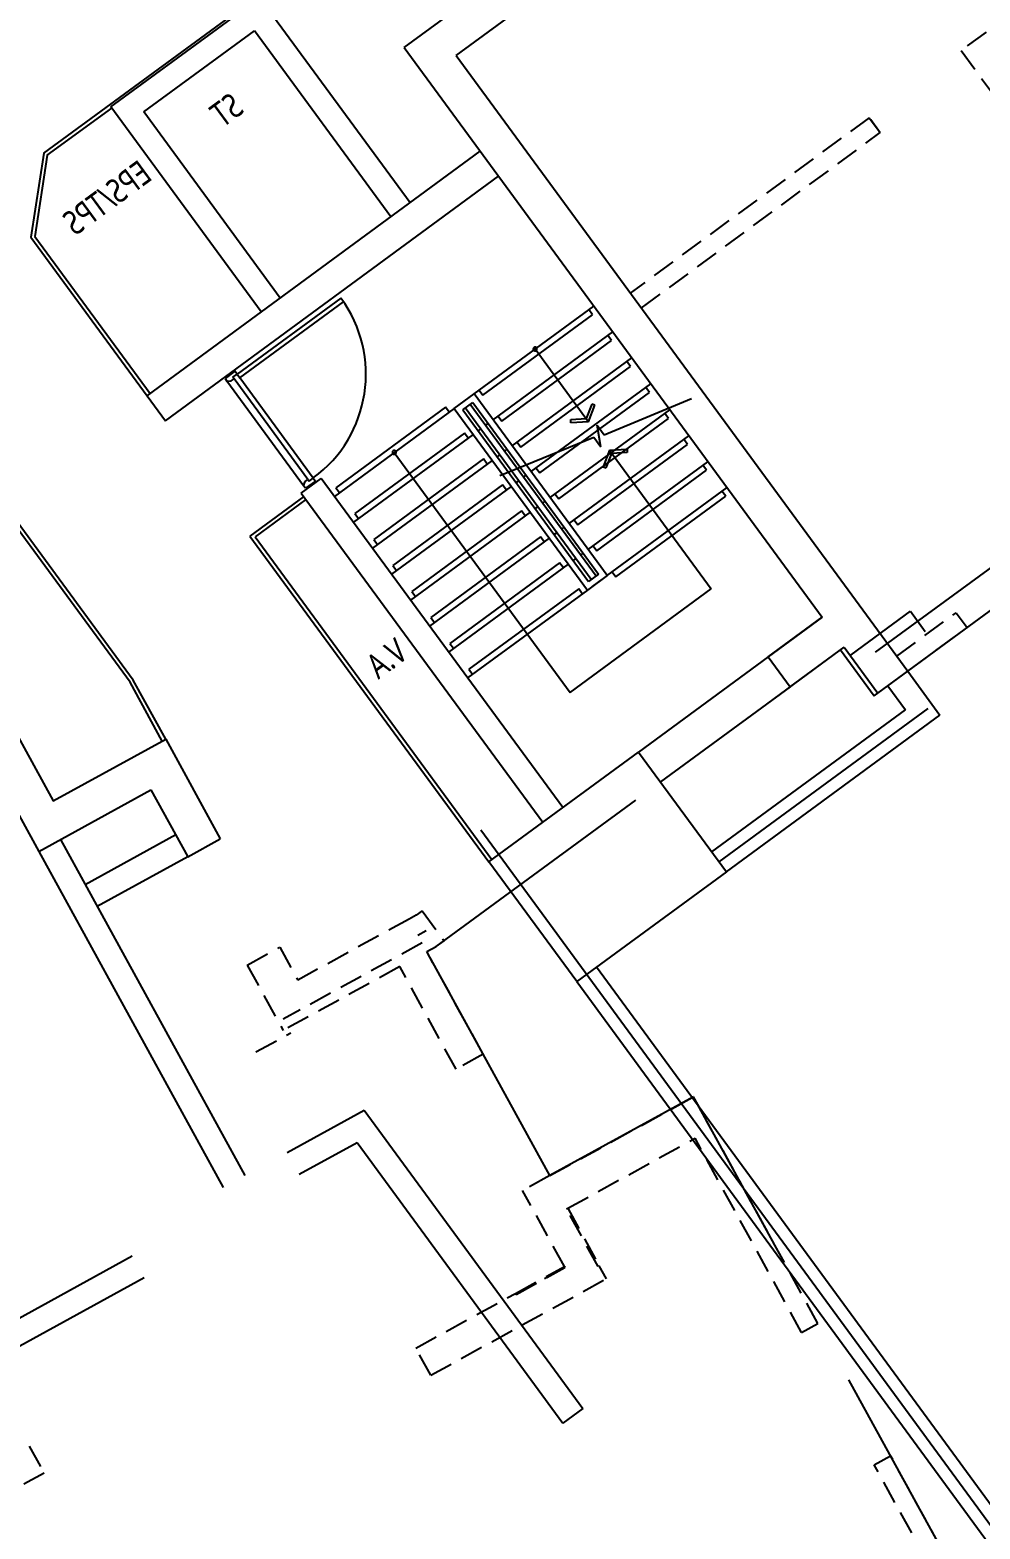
# Model space of a CAD drawing. Header units: millimetres. Extents: x 75184266 to 76346726, y -35077925 to -33679385.
# Drawn here: x 75330300 to 75337979, y -34898920 to -34886807 of the extents above; entities that cross this region are included whole.
import ezdxf
from ezdxf.enums import TextEntityAlignment as Align

# ---------------------------------------------------------------- set-up
doc = ezdxf.new("R2010")
doc.units = ezdxf.units.MM
doc.header["$LTSCALE"] = 50
doc.header["$MEASUREMENT"] = 0
doc.linetypes.add('HIDDEN2', pattern=[0.1875, 0.125, -0.0625])
doc.linetypes.add('XR-지하3층$0$H', pattern=[1.3, 0.8, -0.5])
doc.layers.add('건축', color=8, linetype='CONTINUOUS', plot=False)
doc.styles.add('ANU-TEXT 0', font='', dxfattribs={"width": 0.8})
doc.styles.get('ANU-TEXT 0').set_extended_font_data('Malgun Gothic')

msp = doc.modelspace()

# ---------------------------------------------------------------- linework, layer by layer
at = {"layer": '건축', "ltscale": 100}
for p, q in [((75337135, -34891835, 0), (75350925, -34881725, 0)), ((75335870, -34893529, 0), (75337559, -34892289, 0))]:
    msp.add_line(p, q, dxfattribs=at)
at = {"layer": '건축'}
for p, q in [((75330411, -34887803, 0), (75332386, -34886355, 0)), ((75330955, -34887429, 0), (75332398, -34886371, 0)), ((75333372, -34888205, 0), (75332268, -34886701, 0)), ((75331220, -34887470, 0), (75332115, -34886814, 0)), ((75333218, -34888317, 0), (75332115, -34886814, 0)), ((75333325, -34886949, 0), (75336703, -34891553, 0)), ((75333744, -34887014, 0), (75337394, -34891989, 0)), ((75330439, -34887820, 0), (75330961, -34887438, 0)), ((75332170, -34889086, 0), (75330955, -34887429, 0)), ((75332323, -34888974, 0), (75331220, -34887470, 0)), ((75330411, -34887803, 0), (75330307, -34888482, 0)), ((75330439, -34887820, 0), (75330339, -34888475, 0)), ((75331247, -34889764, 0), (75333940, -34887788, 0)), ((75331395, -34889965, 0), (75334088, -34887990, 0)), ((75330307, -34888482, 0), (75331247, -34889764, 0)), ((75330339, -34888475, 0), (75331271, -34889746, 0)), ((75331109, -34892077, 0), (75328587, -34888640, 0)), ((75331134, -34892061, 0), (75328610, -34888620, 0)), ((75333889, -34889748, 0), (75334857, -34889038, 0)), ((75334846, -34889108, 0), (75334817, -34889067, 0)), ((75333959, -34889758, 0), (75334846, -34889108, 0)), ((75334043, -34889957, 0), (75335011, -34889247, 0)), ((75334113, -34889968, 0), (75335000, -34889317, 0)), ((75335000, -34889317, 0), (75334970, -34889277, 0)), ((75334383, -34889385, 0), (75334815, -34889974, 0)), ((75334197, -34890167, 0), (75335165, -34889457, 0)), ((75334267, -34890178, 0), (75335154, -34889527, 0)), ((75335154, -34889527, 0), (75335124, -34889487, 0)), ((75332512, -34890491, 0), (75331891, -34889644, 0)), ((75332547, -34890441, 0), (75331950, -34889626, 0)), ((75331975, -34889589, 0), (75331996, -34889618, 0)), ((75332590, -34890428, 0), (75331996, -34889618, 0)), ((75334351, -34890376, 0), (75335318, -34889667, 0)), ((75331247, -34889764, 0), (75331395, -34889965, 0)), ((75333728, -34889866, 0), (75333889, -34889748, 0)), ((75334966, -34891215, 0), (75333889, -34889748, 0)), ((75333930, -34889718, 0), (75333959, -34889758, 0)), ((75334421, -34890387, 0), (75335308, -34889737, 0)), ((75334942, -34890079, 0), (75335647, -34889785, 0)), ((75335308, -34889737, 0), (75335278, -34889696, 0)), ((75333728, -34889866, 0), (75332761, -34890576, 0)), ((75333658, -34889855, 0), (75332771, -34890506, 0)), ((75333688, -34889895, 0), (75333658, -34889855, 0)), ((75333728, -34889866, 0), (75334805, -34891333, 0)), ((75333798, -34889877, 0), (75333879, -34889817, 0)), ((75333798, -34889877, 0), (75334815, -34891263, 0)), ((75334836, -34891249, 0), (75333818, -34889862, 0)), ((75333859, -34889832, 0), (75334876, -34891219, 0)), ((75333879, -34889817, 0), (75334896, -34891204, 0)), ((75334084, -34889928, 0), (75334113, -34889968, 0)), ((75334505, -34890586, 0), (75335472, -34889876, 0)), ((75334840, -34889832, 0), (75334796, -34889948, 0)), ((75334815, -34889974, 0), (75334865, -34889839, 0)), ((75334865, -34889839, 0), (75334840, -34889832, 0)), ((75335461, -34889946, 0), (75335432, -34889906, 0)), ((75333942, -34890031, 0), (75333922, -34890046, 0)), ((75333983, -34890002, 0), (75334003, -34889987, 0)), ((75334574, -34890597, 0), (75335461, -34889946, 0)), ((75334672, -34889955, 0), (75334796, -34889948, 0)), ((75334672, -34889981, 0), (75334672, -34889955, 0)), ((75334815, -34889974, 0), (75334672, -34889981, 0)), ((75334914, -34890176, 0), (75334885, -34890002, 0)), ((75334885, -34890002, 0), (75334942, -34890079, 0)), ((75333882, -34890076, 0), (75332914, -34890785, 0)), ((75333812, -34890065, 0), (75332925, -34890715, 0)), ((75333842, -34890105, 0), (75333812, -34890065, 0)), ((75334097, -34890408, 0), (75334857, -34890098, 0)), ((75334237, -34890137, 0), (75334267, -34890178, 0)), ((75334658, -34890796, 0), (75335626, -34890086, 0)), ((75334728, -34890806, 0), (75335615, -34890156, 0)), ((75334857, -34890098, 0), (75334914, -34890176, 0)), ((75335615, -34890156, 0), (75335586, -34890115, 0)), ((75334036, -34890285, 0), (75333068, -34890995, 0)), ((75333966, -34890274, 0), (75333079, -34890925, 0)), ((75333244, -34890221, 0), (75334667, -34892160, 0)), ((75333995, -34890315, 0), (75333966, -34890274, 0)), ((75334096, -34890241, 0), (75334076, -34890256, 0)), ((75334137, -34890211, 0), (75334157, -34890196, 0)), ((75334812, -34891005, 0), (75335780, -34890296, 0)), ((75334983, -34890203, 0), (75334933, -34890338, 0)), ((75334958, -34890345, 0), (75335002, -34890229, 0)), ((75334983, -34890203, 0), (75335127, -34890196, 0)), ((75334983, -34890203, 0), (75335806, -34891324, 0)), ((75335126, -34890222, 0), (75335002, -34890229, 0)), ((75335127, -34890196, 0), (75335126, -34890222, 0)), ((75334290, -34890421, 0), (75334310, -34890406, 0)), ((75334391, -34890347, 0), (75334421, -34890387, 0)), ((75334882, -34891016, 0), (75335769, -34890365, 0)), ((75334933, -34890338, 0), (75334958, -34890345, 0)), ((75335769, -34890365, 0), (75335739, -34890325, 0)), ((75332493, -34890549, 0), (75332654, -34890431, 0)), ((75334606, -34893091, 0), (75332654, -34890431, 0)), ((75334606, -34893091, 0), (75332654, -34890431, 0)), ((75332771, -34890506, 0), (75332801, -34890546, 0)), ((75334190, -34890495, 0), (75333222, -34891205, 0)), ((75334120, -34890484, 0), (75333233, -34891135, 0)), ((75334149, -34890524, 0), (75334120, -34890484, 0)), ((75334250, -34890450, 0), (75334230, -34890465, 0)), ((75334966, -34891215, 0), (75335934, -34890505, 0)), ((75335923, -34890575, 0), (75335893, -34890535, 0)), ((75332514, -34890577, 0), (75332078, -34890897, 0)), ((75332531, -34890601, 0), (75332120, -34890903, 0)), ((75332493, -34890549, 0), (75334445, -34893210, 0)), ((75334404, -34890660, 0), (75334384, -34890675, 0)), ((75334444, -34890630, 0), (75334464, -34890616, 0)), ((75334545, -34890557, 0), (75334574, -34890597, 0)), ((75335036, -34891226, 0), (75335923, -34890575, 0)), ((75332925, -34890715, 0), (75332955, -34890756, 0)), ((75334343, -34890704, 0), (75333376, -34891414, 0)), ((75334273, -34890694, 0), (75333387, -34891344, 0)), ((75334303, -34890734, 0), (75334273, -34890694, 0)), ((75334699, -34890766, 0), (75334728, -34890806, 0)), ((75332078, -34890897, 0), (75334010, -34893529, 0)), ((75332120, -34890903, 0), (75334034, -34893511, 0)), ((75334427, -34890903, 0), (75333540, -34891554, 0)), ((75334457, -34890944, 0), (75334427, -34890903, 0)), ((75334558, -34890870, 0), (75334537, -34890884, 0)), ((75334598, -34890840, 0), (75334618, -34890825, 0)), ((75333079, -34890925, 0), (75333109, -34890965, 0)), ((75334497, -34890914, 0), (75333530, -34891624, 0)), ((75334853, -34890976, 0), (75334882, -34891016, 0)), ((75333233, -34891135, 0), (75333262, -34891175, 0)), ((75334651, -34891124, 0), (75333683, -34891834, 0)), ((75334581, -34891113, 0), (75333694, -34891764, 0)), ((75334611, -34891153, 0), (75334581, -34891113, 0)), ((75334711, -34891079, 0), (75334691, -34891094, 0)), ((75334752, -34891050, 0), (75334772, -34891035, 0)), ((75334966, -34891215, 0), (75334805, -34891333, 0)), ((75334896, -34891204, 0), (75334815, -34891263, 0)), ((75334926, -34891245, 0), (75334845, -34891304, 0)), ((75335006, -34891185, 0), (75335036, -34891226, 0)), ((75333387, -34891344, 0), (75333416, -34891385, 0)), ((75334805, -34891333, 0), (75333837, -34892043, 0)), ((75334735, -34891323, 0), (75333848, -34891973, 0)), ((75334667, -34892160, 0), (75335806, -34891324, 0)), ((75334764, -34891363, 0), (75334735, -34891323, 0)), ((75333540, -34891554, 0), (75333570, -34891594, 0)), ((75336703, -34891553, 0), (75336267, -34891873, 0)), ((75336267, -34891873, 0), (75336703, -34891553, 0)), ((75333694, -34891764, 0), (75333724, -34891804, 0)), ((75336267, -34891873, 0), (75336445, -34892115, 0)), ((75336445, -34892115, 0), (75336880, -34891795, 0)), ((75336880, -34891795, 0), (75337152, -34892166, 0)), ((75333848, -34891973, 0), (75333877, -34892014, 0)), ((75337152, -34892166, 0), (75337394, -34891989, 0)), ((75331370, -34892554, 0), (75331109, -34892077, 0)), ((75331397, -34892539, 0), (75331134, -34892061, 0)), ((75331397, -34892539, 0), (75331838, -34893343, 0)), ((75331278, -34892947, 0), (75331575, -34893488, 0))]:
    msp.add_line(p, q, dxfattribs=at)
at = {"layer": '건축', "linetype": 'HIDDEN2', "ltscale": 30}
for p, q in [((75337825, -34886972, 0), (75339310, -34888996, 0)), ((75337083, -34887516, 0), (75337172, -34887637, 0)), ((75335241, -34889054, 0), (75337172, -34887637, 0)), ((75337305, -34891868, 0), (75337785, -34891516, 0)), ((75337785, -34891516, 0), (75337874, -34891637, 0)), ((75337394, -34891989, 0), (75337874, -34891637, 0)), ((75333469, -34893925, 0), (75333422, -34893960, 0)), ((75333469, -34893925, 0), (75333647, -34894167, 0)), ((75333469, -34893925, 0), (75333647, -34894167, 0)), ((75333364, -34893992, 0), (75332465, -34894485, 0)), ((75333422, -34893960, 0), (75333364, -34893992, 0)), ((75333502, -34894087, 0), (75333436, -34894124, 0)), ((75333583, -34894214, 0), (75333647, -34894167, 0)), ((75332319, -34894220, 0), (75332465, -34894485, 0)), ((75333469, -34894185, 0), (75332347, -34894801, 0)), ((75333508, -34894255, 0), (75333583, -34894214, 0)), ((75332056, -34894364, 0), (75332346, -34894893, 0)), ((75333289, -34894376, 0), (75332346, -34894893, 0)), ((75333744, -34895204, 0), (75333289, -34894376, 0)), ((75333963, -34895084, 0), (75333744, -34895204, 0)), ((75336669, -34897260, 0), (75335663, -34895428, 0)), ((75334502, -34896065, 0), (75334502, -34896065, 0)), ((75334502, -34896065, 0), (75334502, -34896065, 0)), ((75334619, -34896799, 0), (75334282, -34896186, 0)), ((75336537, -34897332, 0), (75336669, -34897260, 0)), ((75336537, -34897332, 0), (75336669, -34897260, 0)), ((75330294, -34898250, 0), (75330414, -34898469, 0)), ((75337124, -34898401, 0), (75337256, -34898329, 0)), ((75337124, -34898401, 0), (75337256, -34898329, 0)), ((75337949, -34899592, 0), (75337256, -34898329, 0)), ((75330414, -34898469, 0), (75328214, -34899677, 0))]:
    msp.add_line(p, q, dxfattribs=at)
at = {"layer": '건축', "ltscale": 10}
for p, q in [((75332814, -34888974, 0), (75331975, -34889589, 0)), ((75331996, -34889618, 0), (75332834, -34889003, 0)), ((75331957, -34889565, 0), (75331877, -34889624, 0)), ((75331975, -34889589, 0), (75331957, -34889565, 0)), ((75331877, -34889624, 0), (75331891, -34889644, 0)), ((75331891, -34889644, 0), (75331927, -34889643, 0)), ((75331927, -34889643, 0), (75331950, -34889626, 0)), ((75331941, -34889614, 0), (75331975, -34889589, 0)), ((75331950, -34889626, 0), (75331941, -34889614, 0)), ((75332512, -34890491, 0), (75332525, -34890457, 0)), ((75332527, -34890511, 0), (75332512, -34890491, 0)), ((75332525, -34890457, 0), (75332547, -34890441, 0)), ((75332608, -34890452, 0), (75332527, -34890511, 0)), ((75332547, -34890441, 0), (75332556, -34890453, 0)), ((75332556, -34890453, 0), (75332590, -34890428, 0)), ((75332590, -34890428, 0), (75332608, -34890452, 0))]:
    msp.add_line(p, q, dxfattribs=at)
at = {"layer": '건축', "ltscale": 0.5}
for p, q in [((75336936, -34891857, 0), (75337416, -34891505, 0)), ((75337416, -34891505, 0), (75337534, -34891667, 0)), ((75336267, -34891873, 0), (75335219, -34892642, 0)), ((75337394, -34891989, 0), (75337654, -34892343, 0)), ((75336445, -34892115, 0), (75335397, -34892884, 0)), ((75337233, -34892107, 0), (75337375, -34892300, 0)), ((75335811, -34893448, 0), (75337375, -34892300, 0)), ((75335929, -34893609, 0), (75337654, -34892343, 0)), ((75331397, -34892539, 0), (75331397, -34892539, 0)), ((75334010, -34893529, 0), (75335219, -34892642, 0)), ((75335219, -34892642, 0), (75335929, -34893609, 0)), ((75331479, -34893312, 0), (75330747, -34893714, 0)), ((75330371, -34893445, 0), (75331862, -34896161, 0)), ((75330546, -34893349, 0), (75332037, -34896065, 0)), ((75331575, -34893488, 0), (75330843, -34893889, 0)), ((75334719, -34894497, 0), (75334010, -34893529, 0)), ((75335929, -34893609, 0), (75334719, -34894497, 0)), ((75334880, -34894379, 0), (75349144, -34913834, 0)), ((75332379, -34895878, 0), (75333001, -34895536, 0)), ((75332475, -34896053, 0), (75332944, -34895796, 0)), ((75327831, -34898523, 0), (75331127, -34896713, 0)), ((75327927, -34898698, 0), (75331223, -34896889, 0)), ((75334768, -34897946, 0), (75334607, -34898065, 0))]:
    msp.add_line(p, q, dxfattribs=at)
at = {"layer": '건축', "linetype": 'XR-지하3층$0$H', "ltscale": 50, "elevation": 0}
msp.add_lwpolyline([(75339446, -34902318), (75335663, -34895428), (75334502, -34896065), (75333508, -34894255), (75333583, -34894214), (75336852, -34891816), (75337124, -34892187), (75342115, -34888525), (75342411, -34888928), (75346990, -34885569), (75346842, -34885367), (75348632, -34884054), (75348780, -34884255)], dxfattribs=at)
at = {"layer": '건축', "elevation": 0}
for points in [[(75333325, -34886949), (75334825, -34885849)], [(75333744, -34887014), (75335232, -34885923)], [(75329594, -34891407), (75330489, -34893037), (75331397, -34892539)], [(75329909, -34892603), (75330371, -34893445), (75331278, -34892947)], [(75331575, -34893488), (75331838, -34893343)]]:
    msp.add_lwpolyline(points, dxfattribs=at)
at = {"layer": '건축', "linetype": 'HIDDEN2', "ltscale": 30, "elevation": 0}
for points in [[(75338027, -34886824), (75337825, -34886972)], [(75337083, -34887516), (75335152, -34888933)], [(75337095, -34887532), (75337172, -34887637)], [(75332056, -34894364), (75332319, -34894220)], [(75333963, -34895084), (75333508, -34894255)], [(75332127, -34895065), (75332408, -34894911)], [(75334502, -34896065), (75335663, -34895428)], [(75334646, -34896328), (75335676, -34895763)], [(75336537, -34897332), (75335676, -34895763)], [(75334502, -34896065), (75334502, -34896065), (75334282, -34896186)], [(75334901, -34896793), (75334892, -34896798), (75334637, -34896333), (75334646, -34896328)], [(75333539, -34897678), (75334959, -34896898), (75334901, -34896793)], [(75334225, -34897016), (75334230, -34897025), (75334624, -34896808), (75334619, -34896799)], [(75333418, -34897459), (75334225, -34897016)], [(75333539, -34897678), (75333418, -34897459)], [(75337697, -34899445), (75337124, -34898401)]]:
    msp.add_lwpolyline(points, dxfattribs=at)
at = {"layer": '건축', "ltscale": 100, "elevation": 0}
msp.add_lwpolyline([(75333944, -34893271), (75349181, -34914054)], dxfattribs=at)
at = {"layer": '건축', "ltscale": 0.5, "elevation": 0}
for points in [[(75334719, -34894497), (75349101, -34914113)], [(75333001, -34895536), (75334768, -34897946)], [(75332945, -34895798), (75334607, -34898065)]]:
    msp.add_lwpolyline(points, dxfattribs=at)
at = {"layer": '건축', "linetype": 'HIDDEN2', "ltscale": 30, "elevation": 0}
for points in [[(75334637, -34896333), (75334646, -34896328), (75334901, -34896793), (75334892, -34896798)], [(75334230, -34897025), (75334225, -34897016), (75334619, -34896799), (75334624, -34896808)]]:
    msp.add_lwpolyline(points, close=True, dxfattribs=at)
at = {"layer": '건축', "ltscale": 10}
msp.add_arc((75331975, -34889589, 0), 1040, 306.2651, 36.2651, dxfattribs=at)
at = {"layer": '건축'}
for centre, start, end in [((75334383, -34889385, 0), 36.2651, 216.2651), ((75334383, -34889385, 0), 216.2651, 36.2651), ((75333244, -34890221, 0), 36.2651, 216.2651), ((75333244, -34890221, 0), 216.2651, 36.2651)]:
    msp.add_arc(centre, 15, start, end, dxfattribs=at)

# ---------------------------------------------------------------- texts
at = {"layer": '건축', "style": 'ANU-TEXT 0', "text_generation_flag": 4, "width": 0.8}
for s, p in [('ST', (75331889, -34887453, 0)), ('EPS/TPS', (75330923, -34888162, 0))]:
    msp.add_text(s, height=200, rotation=216.2651, dxfattribs=at).set_placement(p, align=Align.MIDDLE)
at = {"layer": '건축', "style": 'ANU-TEXT 0', "width": 0.8}
msp.add_text('A.V', height=200, rotation=36.2651, dxfattribs=at).set_placement((75333184, -34891886, 0), align=Align.MIDDLE)

doc.saveas('drawing.dxf')
